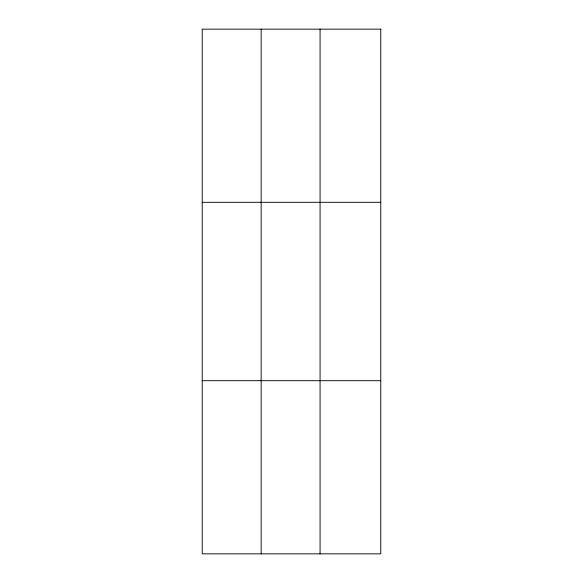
<?xml version="1.0" encoding="UTF-8"?>
<svg xmlns="http://www.w3.org/2000/svg" width="583" height="583" viewBox="0 0 583 583"><rect width="100%" height="100%" fill="white"/><g stroke="black" fill="none" stroke-linecap="round" stroke-linejoin="round"><path stroke-width="0.87" d="M261.148 553.85L261.148 29.15M320.067 553.85L320.067 29.15M202.228 202.301L380.772 202.301M202.228 380.699L380.772 380.699M380.772 29.15L380.772 553.85L202.228 553.85L202.228 29.15L380.772 29.15"/></g></svg>
